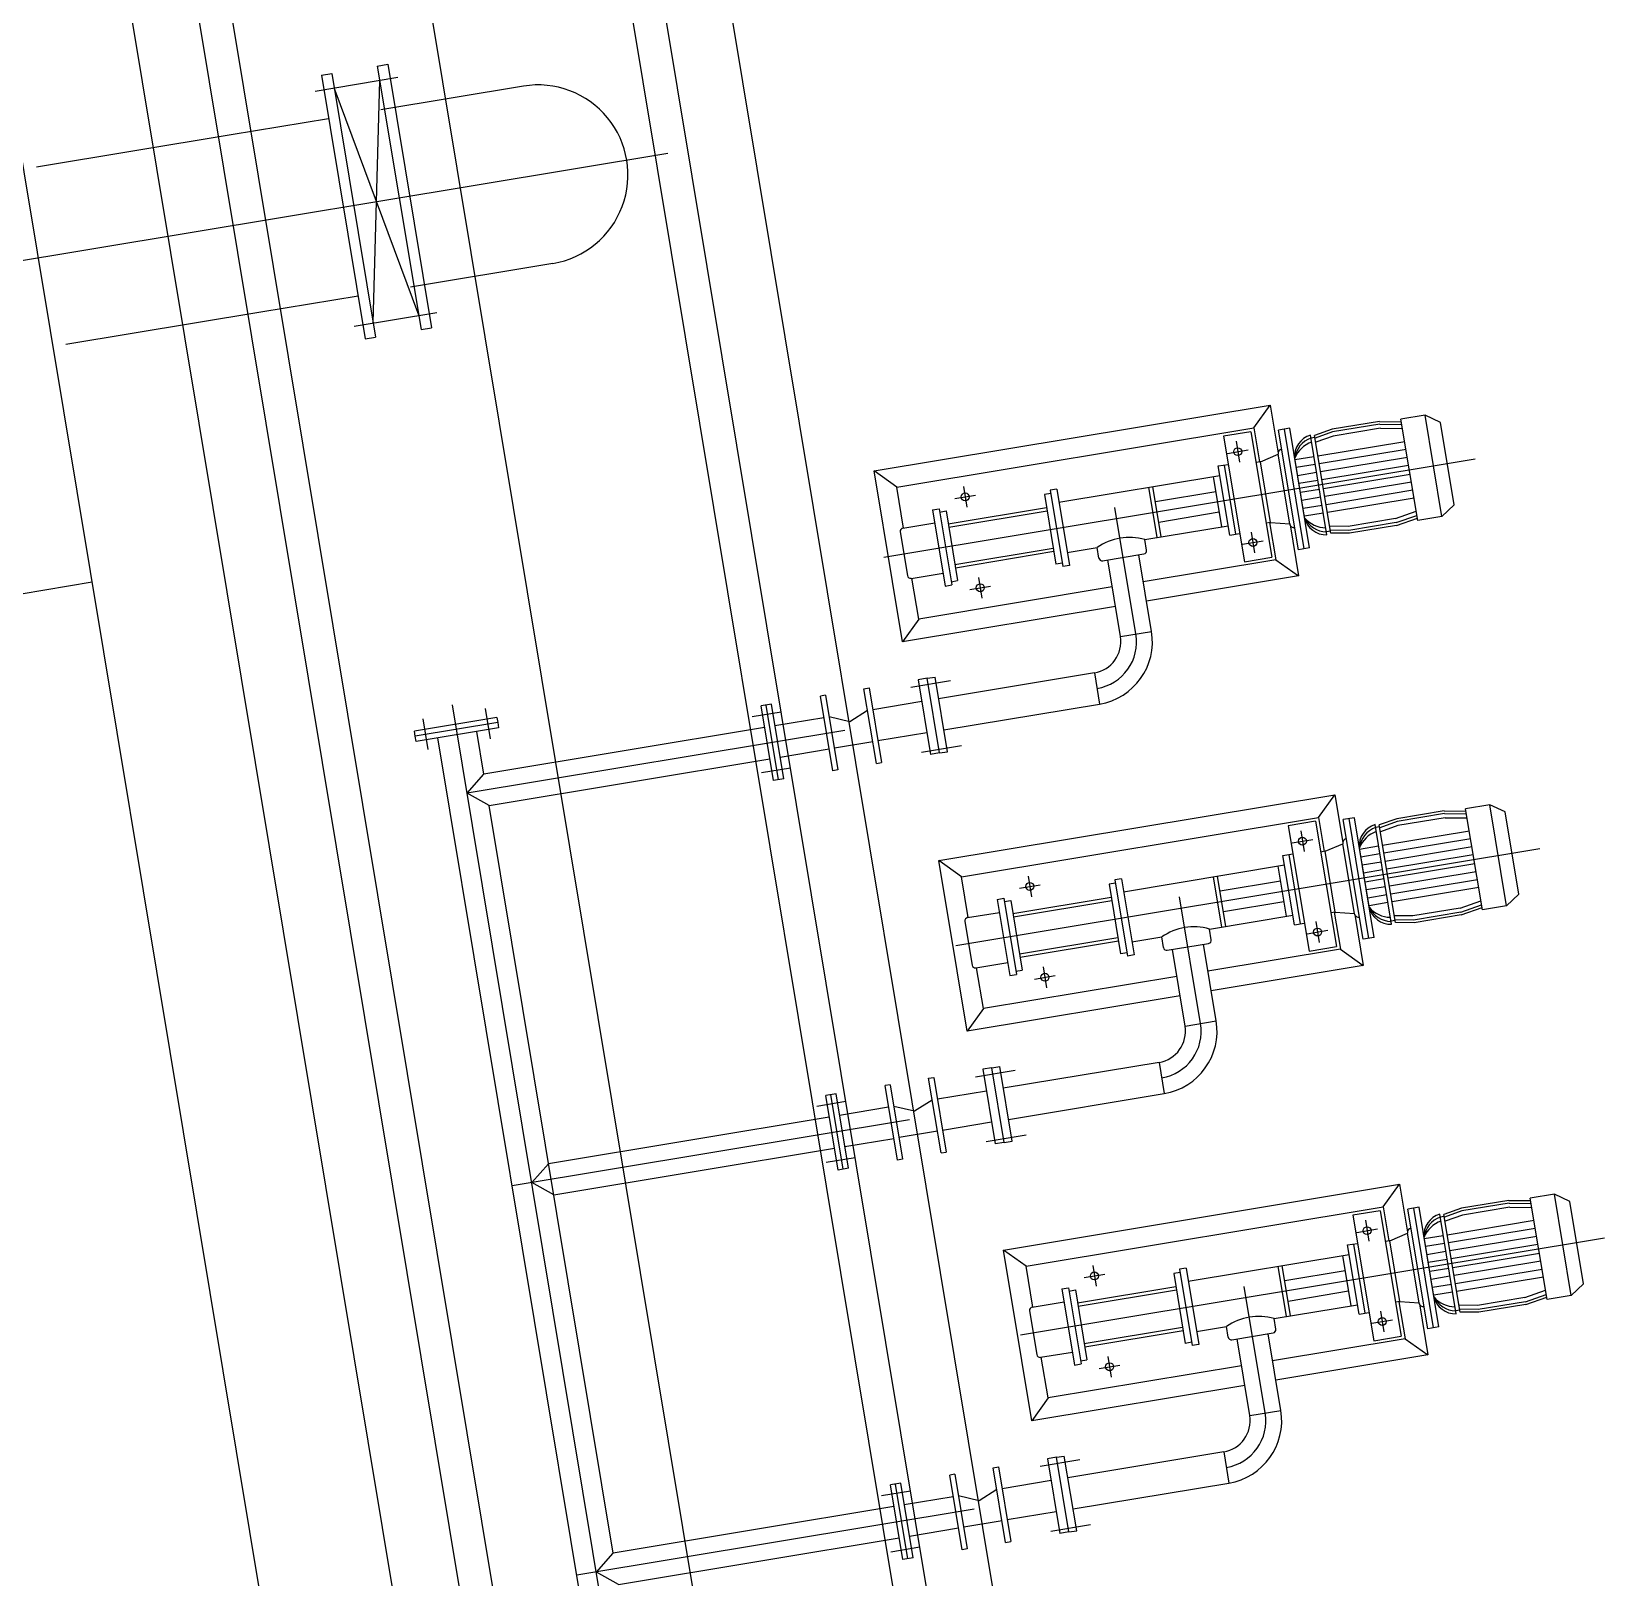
# Model space of a CAD drawing. Header units: millimetres. Extents: x -16232 to 52632, y -3739 to 20678.
# Drawn here: x 23036.85 to 23069.64, y 12068.61 to 12100.84 of the extents above; entities that cross this region are included whole.
import ezdxf

# ---------------------------------------------------------------- set-up
doc = ezdxf.new("R2010")
doc.units = ezdxf.units.MM
doc.header["$LTSCALE"] = 300
doc.header["$MEASUREMENT"] = 0
doc.layers.add('CINZA-8', color=8, linetype='Continuous')

msp = doc.modelspace()

# ---------------------------------------------------------------- linework, layer by layer
at = {"layer": 'CINZA-8'}
for p, q in [((23007.06, 12330.854), (23057.957, 12024.256)), ((23064.272, 12023.914), (23016.826, 12309.723)), ((23014.796, 12309.386), (23061.905, 12025.607)), ((23015.473, 12309.498), (23062.694, 12025.043)), ((23052.091, 12021.892), (23004.421, 12309.054)), ((23006.676, 12308.038), (23053.784, 12024.259)), ((23005.999, 12307.925), (23053.22, 12023.47)), ((23048.935, 12024.149), (23035.864, 12102.893)), ((23044.056, 12100.123), (23044.272, 12100.159)), ((23044.056, 12100.123), (23044.968, 12094.628)), ((23044.272, 12100.159), (23045.184, 12094.664)), ((23042.757, 12099.601), (23044.482, 12099.888)), ((23042.892, 12099.93), (23043.108, 12099.966)), ((23042.892, 12099.93), (23043.804, 12094.435)), ((23043.108, 12099.966), (23044.02, 12094.471)), ((23043.971, 12094.769), (23044.105, 12099.825)), ((23044.918, 12094.926), (23043.158, 12099.668)), ((23047.101, 12099.704), (23044.131, 12099.211)), ((23041.011, 12098.693), (23043.041, 12099.03)), ((23036.951, 12098.019), (23041.011, 12098.693)), ((23020.046, 12093.314), (23050.115, 12098.306)), ((23047.714, 12096.009), (23044.745, 12095.516)), ((23041.624, 12094.998), (23043.654, 12095.335)), ((23037.564, 12094.324), (23041.624, 12094.998)), ((23043.571, 12094.702), (23045.295, 12094.988)), ((23044.968, 12094.628), (23045.184, 12094.664)), ((23043.804, 12094.435), (23044.02, 12094.471)), ((23062.33, 12092.578), (23062.668, 12093.051)), ((23063.077, 12092.574), (23062.846, 12092.535)), ((23063.379, 12090.058), (23062.965, 12092.555)), ((23063.491, 12090.076), (23063.077, 12092.574)), ((23064.946, 12092.714), (23063.962, 12092.551)), ((23064.955, 12092.658), (23063.971, 12092.494)), ((23064.969, 12092.573), (23063.985, 12092.41)), ((23064.946, 12092.714), (23065.405, 12092.709)), ((23064.955, 12092.658), (23065.414, 12092.653)), ((23064.969, 12092.573), (23065.428, 12092.568)), ((23065.898, 12092.843), (23065.396, 12092.76)), ((23065.747, 12090.649), (23065.396, 12092.76)), ((23066.248, 12090.733), (23065.898, 12092.843)), ((23066.218, 12092.693), (23065.898, 12092.843)), ((23066.503, 12090.978), (23066.218, 12092.693)), ((23062.267, 12092.499), (23061.697, 12092.404)), ((23061.697, 12092.404), (23062.131, 12089.79)), ((23061.959, 12092.301), (23062.03, 12091.868)), ((23062.267, 12092.499), (23062.701, 12089.885)), ((23063.26, 12090.038), (23062.846, 12092.535)), ((23063.851, 12090.353), (23063.507, 12092.428)), ((23063.601, 12092.382), (23063.517, 12092.368)), ((23063.962, 12092.551), (23063.595, 12092.421)), ((23063.932, 12090.388), (23063.595, 12092.421)), ((23063.971, 12092.494), (23063.604, 12092.365)), ((23063.985, 12092.41), (23063.618, 12092.28)), ((23065.474, 12092.292), (23063.666, 12091.992)), ((23054.614, 12089.886), (23066.944, 12091.932)), ((23061.778, 12092.048), (23062.211, 12092.12)), ((23062.465, 12091.873), (23062.835, 12092.029)), ((23063.076, 12090.578), (23062.835, 12092.029)), ((23062.912, 12092.137), (23062.912, 12092.137)), ((23063.378, 12090.76), (23063.181, 12091.946)), ((23063.581, 12091.978), (23063.186, 12091.913)), ((23065.501, 12092.131), (23063.693, 12091.831)), ((23065.529, 12091.962), (23063.721, 12091.662)), ((23054.886, 12091.342), (23054.413, 12091.681)), ((23058.266, 12091.03), (23061.621, 12091.587)), ((23061.588, 12091.785), (23061.794, 12091.819)), ((23061.828, 12090.341), (23061.588, 12091.785)), ((23061.708, 12091.805), (23061.948, 12090.361)), ((23062.465, 12091.873), (23062.373, 12091.858)), ((23062.676, 12090.607), (23062.465, 12091.873)), ((23063.608, 12091.817), (23063.213, 12091.752)), ((23063.636, 12091.648), (23063.241, 12091.582)), ((23065.556, 12091.798), (23063.748, 12091.498)), ((23065.587, 12091.611), (23063.779, 12091.311)), ((23056.274, 12091.357), (23056.346, 12090.924)), ((23058.221, 12091.3), (23058.086, 12091.278)), ((23058.086, 12091.278), (23058.35, 12089.69)), ((23058.221, 12091.3), (23058.485, 12089.712)), ((23060.313, 12090.294), (23060.139, 12091.341)), ((23060.399, 12090.308), (23060.225, 12091.355)), ((23060.276, 12091.046), (23061.535, 12091.255)), ((23061.484, 12091.564), (23061.658, 12090.517)), ((23063.663, 12091.484), (23063.268, 12091.419)), ((23063.695, 12091.297), (23063.3, 12091.231)), ((23065.614, 12091.447), (23063.806, 12091.147)), ((23065.643, 12091.278), (23063.834, 12090.978)), ((23055.958, 12090.577), (23058.007, 12090.917)), ((23056.094, 12091.105), (23056.527, 12091.177)), ((23058.097, 12091.21), (23057.962, 12091.188)), ((23057.962, 12091.188), (23058.203, 12089.735)), ((23059.871, 12088.283), (23059.434, 12090.921)), ((23063.722, 12091.133), (23063.327, 12091.067)), ((23063.75, 12090.964), (23063.355, 12090.898)), ((23065.669, 12091.117), (23063.861, 12090.817)), ((23066.503, 12090.978), (23066.248, 12090.733)), ((23055.014, 12090.49), (23055.676, 12090.6)), ((23055.631, 12090.87), (23055.766, 12090.893)), ((23055.631, 12090.87), (23055.894, 12089.282)), ((23055.766, 12090.893), (23056.03, 12089.305)), ((23055.777, 12090.825), (23055.913, 12090.848)), ((23055.913, 12090.848), (23056.154, 12089.395)), ((23055.969, 12090.509), (23058.018, 12090.849)), ((23060.348, 12090.617), (23061.606, 12090.826)), ((23062.676, 12090.607), (23062.583, 12090.591)), ((23062.676, 12090.607), (23063.076, 12090.578)), ((23063.777, 12090.802), (23063.382, 12090.737)), ((23065.282, 12090.688), (23064.298, 12090.525)), ((23065.296, 12090.604), (23064.312, 12090.44)), ((23065.282, 12090.688), (23065.715, 12090.841)), ((23065.296, 12090.604), (23065.729, 12090.756)), ((23065.306, 12090.547), (23065.738, 12090.7)), ((23066.248, 12090.733), (23065.747, 12090.649)), ((23054.957, 12090.411), (23055.109, 12089.499)), ((23060.056, 12090.251), (23061.795, 12090.54)), ((23061.828, 12090.341), (23062.033, 12090.375)), ((23062.273, 12090.406), (23062.345, 12089.973)), ((23063.183, 12090.501), (23063.183, 12090.501)), ((23063.926, 12090.427), (23063.841, 12090.413)), ((23064.298, 12090.525), (23063.909, 12090.529)), ((23064.312, 12090.44), (23063.923, 12090.444)), ((23064.322, 12090.384), (23063.932, 12090.388)), ((23065.306, 12090.547), (23064.322, 12090.384)), ((23056.098, 12089.733), (23058.147, 12090.073)), ((23056.109, 12089.665), (23058.158, 12090.006)), ((23058.44, 12089.983), (23059.061, 12090.086)), ((23059.098, 12089.865), (23059.061, 12090.086)), ((23059.177, 12089.809), (23060.036, 12089.951)), ((23060.196, 12088.337), (23059.931, 12089.934)), ((23060.092, 12090.03), (23060.056, 12090.251)), ((23062.092, 12090.154), (23062.526, 12090.225)), ((23063.491, 12090.076), (23063.26, 12090.038)), ((23058.338, 12089.757), (23058.203, 12089.735)), ((23058.485, 12089.712), (23058.35, 12089.69)), ((23059.547, 12088.229), (23059.282, 12089.826)), ((23062.131, 12089.79), (23062.701, 12089.885)), ((23062.786, 12089.831), (23063.259, 12089.492)), ((23038.11, 12089.36), (23024.577, 12087.113)), ((23055.188, 12089.443), (23055.849, 12089.553)), ((23055.894, 12089.282), (23056.03, 12089.305)), ((23056.019, 12089.372), (23056.154, 12089.395)), ((23056.408, 12089.21), (23056.841, 12089.282)), ((23056.589, 12089.462), (23056.661, 12089.029)), ((23055.342, 12088.595), (23055.004, 12088.122)), ((23059.547, 12088.229), (23060.196, 12088.337)), ((23055.177, 12087.172), (23056.007, 12087.31)), ((23055.519, 12087.359), (23055.33, 12087.327)), ((23055.33, 12087.327), (23055.588, 12085.771)), ((23055.519, 12087.359), (23055.682, 12087.386)), ((23055.778, 12085.802), (23055.519, 12087.359)), ((23055.94, 12085.829), (23055.682, 12087.386)), ((23059.005, 12087.472), (23055.757, 12086.932)), ((23059.005, 12087.472), (23059.113, 12086.822)), ((23053.4, 12087.007), (23053.292, 12086.989)), ((23053.551, 12085.433), (23053.292, 12086.989)), ((23053.4, 12087.007), (23053.659, 12085.451)), ((23054.201, 12087.14), (23054.309, 12087.158)), ((23054.459, 12085.584), (23054.201, 12087.14)), ((23054.309, 12087.158), (23054.567, 12085.602)), ((23052.967, 12042.562), (23045.622, 12086.806)), ((23046.302, 12086.731), (23046.408, 12086.094)), ((23052.476, 12086.655), (23051.87, 12086.554)), ((23052.271, 12086.82), (23052.055, 12086.784)), ((23052.313, 12085.227), (23052.055, 12086.784)), ((23052.421, 12085.245), (23052.163, 12086.802)), ((23052.529, 12085.263), (23052.271, 12086.82)), ((23054.276, 12086.687), (23053.904, 12086.452)), ((23055.405, 12086.874), (23054.384, 12086.705)), ((23055.865, 12086.283), (23059.113, 12086.822)), ((23046.548, 12086.544), (23044.83, 12086.259)), ((23046.566, 12086.436), (23044.848, 12086.151)), ((23046.584, 12086.328), (23044.866, 12086.042)), ((23045.003, 12086.515), (23045.109, 12085.878)), ((23052.13, 12086.33), (23046.279, 12085.359)), ((23046.548, 12086.544), (23046.566, 12086.436)), ((23046.566, 12086.436), (23046.584, 12086.328)), ((23053.367, 12086.536), (23052.346, 12086.366)), ((23053.904, 12086.452), (23053.476, 12086.554)), ((23044.848, 12086.151), (23044.83, 12086.259)), ((23044.866, 12086.042), (23044.848, 12086.151)), ((23052.463, 12043.08), (23045.319, 12086.118)), ((23053.804, 12086.274), (23045.927, 12084.967)), ((23046.279, 12085.359), (23046.131, 12086.252)), ((23054.384, 12086.037), (23053.584, 12085.904)), ((23055.513, 12086.224), (23054.492, 12086.055)), ((23046.387, 12084.709), (23052.238, 12085.681)), ((23052.454, 12085.717), (23053.475, 12085.886)), ((23055.401, 12085.821), (23056.231, 12085.959)), ((23055.778, 12085.802), (23055.588, 12085.771)), ((23055.778, 12085.802), (23055.94, 12085.829)), ((23045.927, 12084.967), (23046.279, 12085.359)), ((23052.67, 12085.485), (23052.064, 12085.385)), ((23053.659, 12085.451), (23053.551, 12085.433)), ((23054.459, 12085.584), (23054.567, 12085.602)), ((23052.529, 12085.263), (23052.313, 12085.227)), ((23046.387, 12084.709), (23045.927, 12084.967)), ((23048.975, 12069.119), (23046.387, 12084.709)), ((23048.975, 12069.119), (23046.387, 12084.709)), ((23063.678, 12084.458), (23064.016, 12084.931)), ((23067.246, 12084.723), (23066.744, 12084.64)), ((23067.596, 12082.612), (23067.246, 12084.723)), ((23067.566, 12084.573), (23067.246, 12084.723)), ((23063.615, 12084.379), (23063.045, 12084.284)), ((23063.615, 12084.379), (23064.049, 12081.765)), ((23064.425, 12084.453), (23064.194, 12084.415)), ((23064.608, 12081.918), (23064.194, 12084.415)), ((23064.727, 12081.937), (23064.313, 12084.435)), ((23064.839, 12081.956), (23064.425, 12084.453)), ((23065.31, 12084.431), (23064.943, 12084.301)), ((23065.319, 12084.374), (23064.952, 12084.245)), ((23066.294, 12084.594), (23065.31, 12084.431)), ((23066.303, 12084.537), (23065.319, 12084.374)), ((23066.317, 12084.453), (23065.333, 12084.289)), ((23066.294, 12084.594), (23066.753, 12084.589)), ((23066.303, 12084.537), (23066.762, 12084.533)), ((23066.317, 12084.453), (23066.776, 12084.448)), ((23067.095, 12082.529), (23066.744, 12084.64)), ((23067.851, 12082.858), (23067.566, 12084.573)), ((23063.045, 12084.284), (23063.479, 12081.67)), ((23063.306, 12084.181), (23063.378, 12083.747)), ((23065.199, 12082.232), (23064.855, 12084.308)), ((23064.949, 12084.262), (23064.865, 12084.248)), ((23065.28, 12082.267), (23064.943, 12084.301)), ((23065.333, 12084.289), (23064.966, 12084.16)), ((23066.822, 12084.172), (23065.014, 12083.872)), ((23056.118, 12081.791), (23068.292, 12083.812)), ((23062.936, 12083.665), (23063.142, 12083.699)), ((23063.126, 12083.928), (23063.559, 12084)), ((23063.813, 12083.753), (23063.721, 12083.737)), ((23063.813, 12083.753), (23064.183, 12083.909)), ((23064.024, 12082.486), (23063.813, 12083.753)), ((23064.424, 12082.458), (23064.183, 12083.909)), ((23064.26, 12084.017), (23064.26, 12084.017)), ((23064.726, 12082.64), (23064.529, 12083.825)), ((23064.929, 12083.858), (23064.534, 12083.793)), ((23066.849, 12084.011), (23065.041, 12083.711)), ((23066.877, 12083.842), (23065.069, 12083.542)), ((23056.234, 12083.222), (23055.761, 12083.561)), ((23059.614, 12082.91), (23062.969, 12083.467)), ((23062.832, 12083.444), (23063.006, 12082.397)), ((23063.176, 12082.221), (23062.936, 12083.665)), ((23063.056, 12083.685), (23063.296, 12082.241)), ((23064.956, 12083.697), (23064.561, 12083.631)), ((23064.984, 12083.528), (23064.589, 12083.462)), ((23066.904, 12083.678), (23065.096, 12083.378)), ((23066.935, 12083.491), (23065.127, 12083.191)), ((23057.442, 12082.984), (23057.875, 12083.056)), ((23057.622, 12083.237), (23057.694, 12082.804)), ((23059.445, 12083.09), (23059.31, 12083.068)), ((23059.31, 12083.068), (23059.551, 12081.615)), ((23059.569, 12083.18), (23059.434, 12083.158)), ((23059.434, 12083.158), (23059.698, 12081.569)), ((23059.569, 12083.18), (23059.833, 12081.592)), ((23061.661, 12082.174), (23061.487, 12083.22)), ((23061.747, 12082.188), (23061.573, 12083.235)), ((23061.624, 12082.926), (23062.883, 12083.135)), ((23065.011, 12083.364), (23064.616, 12083.298)), ((23065.043, 12083.176), (23064.648, 12083.111)), ((23066.962, 12083.327), (23065.154, 12083.027)), ((23066.991, 12083.158), (23065.182, 12082.857)), ((23056.979, 12082.75), (23057.114, 12082.773)), ((23056.979, 12082.75), (23057.242, 12081.162)), ((23057.114, 12082.773), (23057.378, 12081.184)), ((23057.125, 12082.705), (23057.261, 12082.727)), ((23057.261, 12082.727), (23057.502, 12081.275)), ((23057.306, 12082.457), (23059.355, 12082.797)), ((23057.317, 12082.389), (23059.366, 12082.729)), ((23061.219, 12080.163), (23060.782, 12082.801)), ((23065.07, 12083.013), (23064.675, 12082.947)), ((23065.098, 12082.843), (23064.703, 12082.778)), ((23067.017, 12082.996), (23065.209, 12082.696)), ((23066.63, 12082.568), (23067.063, 12082.721)), ((23067.851, 12082.858), (23067.596, 12082.612)), ((23056.362, 12082.37), (23057.024, 12082.479)), ((23061.404, 12082.131), (23063.143, 12082.42)), ((23061.696, 12082.497), (23062.954, 12082.706)), ((23064.024, 12082.486), (23063.931, 12082.471)), ((23064.024, 12082.486), (23064.424, 12082.458)), ((23065.125, 12082.682), (23064.73, 12082.617)), ((23065.646, 12082.405), (23065.257, 12082.409)), ((23066.63, 12082.568), (23065.646, 12082.405)), ((23066.644, 12082.483), (23065.66, 12082.32)), ((23066.654, 12082.427), (23065.67, 12082.264)), ((23066.644, 12082.483), (23067.077, 12082.636)), ((23066.654, 12082.427), (23067.086, 12082.58)), ((23067.596, 12082.612), (23067.095, 12082.529)), ((23056.305, 12082.291), (23056.457, 12081.379)), ((23061.44, 12081.91), (23061.404, 12082.131)), ((23063.176, 12082.221), (23063.381, 12082.255)), ((23063.44, 12082.033), (23063.874, 12082.105)), ((23063.621, 12082.286), (23063.693, 12081.853)), ((23064.531, 12082.381), (23064.531, 12082.381)), ((23065.274, 12082.307), (23065.189, 12082.293)), ((23065.66, 12082.32), (23065.271, 12082.324)), ((23065.67, 12082.264), (23065.28, 12082.267)), ((23057.446, 12081.613), (23059.495, 12081.953)), ((23057.457, 12081.545), (23059.506, 12081.885)), ((23059.788, 12081.863), (23060.409, 12081.966)), ((23060.446, 12081.745), (23060.409, 12081.966)), ((23060.525, 12081.688), (23061.384, 12081.831)), ((23061.544, 12080.217), (23061.279, 12081.814)), ((23063.479, 12081.67), (23064.049, 12081.765)), ((23064.839, 12081.956), (23064.608, 12081.918)), ((23056.536, 12081.323), (23057.197, 12081.433)), ((23059.686, 12081.637), (23059.551, 12081.615)), ((23059.833, 12081.592), (23059.698, 12081.569)), ((23060.895, 12080.109), (23060.63, 12081.706)), ((23064.134, 12081.71), (23064.607, 12081.372)), ((23057.242, 12081.162), (23057.378, 12081.184)), ((23057.367, 12081.252), (23057.502, 12081.275)), ((23057.756, 12081.09), (23058.189, 12081.162)), ((23057.937, 12081.342), (23058.009, 12080.909)), ((23056.69, 12080.475), (23056.352, 12080.001)), ((23060.895, 12080.109), (23061.544, 12080.217)), ((23056.525, 12079.052), (23057.355, 12079.19)), ((23056.867, 12079.239), (23056.678, 12079.207)), ((23056.678, 12079.207), (23056.936, 12077.651)), ((23056.867, 12079.239), (23057.03, 12079.266)), ((23057.126, 12077.682), (23056.867, 12079.239)), ((23057.288, 12077.709), (23057.03, 12079.266)), ((23060.353, 12079.351), (23057.105, 12078.812)), ((23060.353, 12079.351), (23060.461, 12078.702)), ((23054.748, 12078.887), (23054.64, 12078.869)), ((23054.899, 12077.313), (23054.64, 12078.869)), ((23054.748, 12078.887), (23055.007, 12077.331)), ((23055.549, 12079.02), (23055.657, 12079.038)), ((23055.807, 12077.463), (23055.549, 12079.02)), ((23055.657, 12079.038), (23055.915, 12077.481)), ((23053.824, 12078.535), (23053.218, 12078.434)), ((23053.619, 12078.699), (23053.403, 12078.663)), ((23053.661, 12077.107), (23053.403, 12078.663)), ((23053.769, 12077.125), (23053.511, 12078.681)), ((23053.877, 12077.143), (23053.619, 12078.699)), ((23055.624, 12078.566), (23055.252, 12078.332)), ((23056.753, 12078.754), (23055.732, 12078.584)), ((23057.213, 12078.163), (23060.461, 12078.702)), ((23055.152, 12078.154), (23046.869, 12076.779)), ((23053.478, 12078.21), (23047.627, 12077.239)), ((23054.715, 12078.416), (23053.694, 12078.246)), ((23055.252, 12078.332), (23054.824, 12078.434)), ((23055.732, 12077.917), (23054.932, 12077.784)), ((23056.861, 12078.104), (23055.84, 12077.935)), ((23056.749, 12077.701), (23057.579, 12077.839)), ((23047.735, 12076.589), (23053.586, 12077.56)), ((23053.802, 12077.596), (23054.823, 12077.766)), ((23055.807, 12077.463), (23055.915, 12077.481)), ((23057.126, 12077.682), (23056.936, 12077.651)), ((23057.126, 12077.682), (23057.288, 12077.709)), ((23047.275, 12076.847), (23047.627, 12077.239)), ((23054.018, 12077.365), (23053.412, 12077.265)), ((23053.877, 12077.143), (23053.661, 12077.107)), ((23055.007, 12077.331), (23054.899, 12077.313)), ((23047.735, 12076.589), (23047.275, 12076.847)), ((23065.026, 12076.338), (23065.364, 12076.811)), ((23068.594, 12076.603), (23068.092, 12076.519)), ((23068.443, 12074.409), (23068.092, 12076.519)), ((23068.944, 12074.492), (23068.594, 12076.603)), ((23068.914, 12076.453), (23068.594, 12076.603)), ((23064.963, 12076.259), (23064.393, 12076.164)), ((23064.393, 12076.164), (23064.827, 12073.55)), ((23064.963, 12076.259), (23065.397, 12073.644)), ((23065.773, 12076.333), (23065.542, 12076.295)), ((23065.956, 12073.797), (23065.542, 12076.295)), ((23066.075, 12073.817), (23065.661, 12076.315)), ((23066.187, 12073.836), (23065.773, 12076.333)), ((23066.547, 12074.112), (23066.203, 12076.188)), ((23066.658, 12076.31), (23066.291, 12076.181)), ((23066.628, 12074.147), (23066.291, 12076.181)), ((23066.667, 12076.254), (23066.3, 12076.124)), ((23066.681, 12076.169), (23066.314, 12076.04)), ((23067.642, 12076.474), (23066.658, 12076.31)), ((23067.651, 12076.417), (23066.667, 12076.254)), ((23067.665, 12076.333), (23066.681, 12076.169)), ((23067.642, 12076.474), (23068.101, 12076.469)), ((23067.651, 12076.417), (23068.11, 12076.413)), ((23067.665, 12076.333), (23068.124, 12076.328)), ((23069.199, 12074.737), (23068.914, 12076.453)), ((23064.474, 12075.808), (23064.907, 12075.88)), ((23064.654, 12076.06), (23064.726, 12075.627)), ((23065.608, 12075.897), (23065.608, 12075.897)), ((23066.297, 12076.142), (23066.213, 12076.128)), ((23068.17, 12076.052), (23066.362, 12075.752)), ((23068.197, 12075.891), (23066.389, 12075.591)), ((23057.466, 12073.671), (23069.64, 12075.692)), ((23064.284, 12075.545), (23064.49, 12075.579)), ((23064.524, 12074.101), (23064.284, 12075.545)), ((23064.404, 12075.565), (23064.644, 12074.121)), ((23065.161, 12075.633), (23065.069, 12075.617)), ((23065.161, 12075.633), (23065.531, 12075.789)), ((23065.372, 12074.366), (23065.161, 12075.633)), ((23065.772, 12074.338), (23065.531, 12075.789)), ((23066.074, 12074.52), (23065.877, 12075.705)), ((23066.277, 12075.738), (23065.882, 12075.672)), ((23066.304, 12075.577), (23065.909, 12075.511)), ((23068.225, 12075.722), (23066.417, 12075.422)), ((23068.252, 12075.558), (23066.444, 12075.258)), ((23057.582, 12075.102), (23057.109, 12075.44)), ((23060.962, 12074.789), (23064.317, 12075.346)), ((23064.18, 12075.323), (23064.354, 12074.277)), ((23066.332, 12075.408), (23065.937, 12075.342)), ((23066.359, 12075.244), (23065.964, 12075.178)), ((23068.283, 12075.37), (23066.475, 12075.07)), ((23068.31, 12075.207), (23066.502, 12074.907)), ((23058.79, 12074.864), (23059.223, 12074.936)), ((23058.97, 12075.117), (23059.042, 12074.684)), ((23060.793, 12074.97), (23060.658, 12074.947)), ((23060.658, 12074.947), (23060.899, 12073.494)), ((23060.917, 12075.06), (23060.782, 12075.038)), ((23060.782, 12075.038), (23061.046, 12073.449)), ((23060.917, 12075.06), (23061.181, 12073.472)), ((23063.009, 12074.053), (23062.835, 12075.1)), ((23063.095, 12074.068), (23062.921, 12075.115)), ((23062.972, 12074.805), (23064.231, 12075.014)), ((23066.391, 12075.056), (23065.996, 12074.991)), ((23066.418, 12074.892), (23066.023, 12074.827)), ((23068.338, 12075.037), (23066.53, 12074.737)), ((23068.365, 12074.876), (23066.557, 12074.576)), ((23058.327, 12074.63), (23058.462, 12074.652)), ((23058.327, 12074.63), (23058.59, 12073.042)), ((23058.462, 12074.652), (23058.726, 12073.064)), ((23058.473, 12074.585), (23058.609, 12074.607)), ((23058.609, 12074.607), (23058.85, 12073.154)), ((23058.654, 12074.337), (23060.703, 12074.677)), ((23058.665, 12074.269), (23060.714, 12074.609)), ((23062.567, 12072.043), (23062.129, 12074.681)), ((23063.044, 12074.377), (23064.302, 12074.586)), ((23066.446, 12074.723), (23066.051, 12074.658)), ((23066.473, 12074.562), (23066.078, 12074.497)), ((23067.978, 12074.448), (23068.411, 12074.6)), ((23067.992, 12074.363), (23068.425, 12074.516)), ((23069.199, 12074.737), (23068.944, 12074.492)), ((23057.71, 12074.249), (23058.372, 12074.359)), ((23062.752, 12074.011), (23064.491, 12074.299)), ((23065.372, 12074.366), (23065.279, 12074.351)), ((23065.372, 12074.366), (23065.772, 12074.338)), ((23065.879, 12074.261), (23065.879, 12074.261)), ((23066.994, 12074.284), (23066.605, 12074.288)), ((23067.008, 12074.2), (23066.619, 12074.204)), ((23067.978, 12074.448), (23066.994, 12074.284)), ((23067.992, 12074.363), (23067.008, 12074.2)), ((23068.002, 12074.307), (23067.018, 12074.143)), ((23068.002, 12074.307), (23068.434, 12074.459)), ((23068.944, 12074.492), (23068.443, 12074.409)), ((23057.653, 12074.171), (23057.805, 12073.259)), ((23062.788, 12073.79), (23062.752, 12074.011)), ((23064.524, 12074.101), (23064.729, 12074.135)), ((23064.788, 12073.913), (23065.221, 12073.985)), ((23064.969, 12074.166), (23065.041, 12073.733)), ((23066.622, 12074.186), (23066.537, 12074.172)), ((23067.018, 12074.143), (23066.628, 12074.147)), ((23058.794, 12073.493), (23060.843, 12073.833)), ((23058.805, 12073.425), (23060.854, 12073.765)), ((23061.136, 12073.742), (23061.757, 12073.846)), ((23061.794, 12073.625), (23061.757, 12073.846)), ((23061.873, 12073.568), (23062.732, 12073.711)), ((23062.243, 12071.989), (23061.978, 12073.586)), ((23062.892, 12072.096), (23062.627, 12073.693)), ((23064.827, 12073.55), (23065.397, 12073.644)), ((23065.482, 12073.59), (23065.955, 12073.252)), ((23066.187, 12073.836), (23065.956, 12073.797)), ((23057.884, 12073.203), (23058.545, 12073.312)), ((23059.285, 12073.222), (23059.357, 12072.789)), ((23061.034, 12073.517), (23060.899, 12073.494)), ((23061.181, 12073.472), (23061.046, 12073.449)), ((23058.59, 12073.042), (23058.726, 12073.064)), ((23058.714, 12073.132), (23058.85, 12073.154)), ((23059.104, 12072.97), (23059.537, 12073.041)), ((23058.038, 12072.355), (23057.7, 12071.881)), ((23062.243, 12071.989), (23062.892, 12072.096)), ((23056.897, 12070.9), (23057.005, 12070.918)), ((23057.005, 12070.918), (23057.263, 12069.361)), ((23057.873, 12070.932), (23058.703, 12071.07)), ((23058.215, 12071.118), (23058.026, 12071.087)), ((23058.026, 12071.087), (23058.284, 12069.531)), ((23058.215, 12071.118), (23058.378, 12071.145)), ((23058.474, 12069.562), (23058.215, 12071.118)), ((23058.636, 12069.589), (23058.378, 12071.145)), ((23061.701, 12071.231), (23058.453, 12070.692)), ((23061.701, 12071.231), (23061.809, 12070.582)), ((23056.096, 12070.767), (23055.988, 12070.749)), ((23056.247, 12069.192), (23055.988, 12070.749)), ((23056.096, 12070.767), (23056.355, 12069.21)), ((23057.155, 12069.343), (23056.897, 12070.9)), ((23058.101, 12070.634), (23057.08, 12070.464)), ((23058.561, 12070.042), (23061.809, 12070.582)), ((23055.172, 12070.414), (23054.566, 12070.314)), ((23054.967, 12070.579), (23054.751, 12070.543)), ((23055.009, 12068.987), (23054.751, 12070.543)), ((23055.117, 12069.005), (23054.859, 12070.561)), ((23055.225, 12069.023), (23054.967, 12070.579)), ((23056.063, 12070.295), (23055.042, 12070.126)), ((23056.6, 12070.212), (23056.172, 12070.313)), ((23056.972, 12070.446), (23056.6, 12070.212)), ((23056.5, 12070.034), (23048.217, 12068.659)), ((23054.826, 12070.09), (23048.975, 12069.119)), ((23058.209, 12069.984), (23057.188, 12069.815)), ((23055.15, 12069.476), (23056.171, 12069.646)), ((23057.08, 12069.797), (23056.28, 12069.664)), ((23058.097, 12069.581), (23058.927, 12069.718)), ((23049.083, 12068.469), (23054.934, 12069.44)), ((23057.155, 12069.343), (23057.263, 12069.361)), ((23058.474, 12069.562), (23058.284, 12069.531)), ((23058.474, 12069.562), (23058.636, 12069.589)), ((23048.623, 12068.726), (23048.975, 12069.119)), ((23055.366, 12069.245), (23054.76, 12069.144)), ((23055.225, 12069.023), (23055.009, 12068.987)), ((23056.355, 12069.21), (23056.247, 12069.192)), ((23049.083, 12068.469), (23048.623, 12068.726))]:
    msp.add_line(p, q, dxfattribs=at)
for points in [[(23054.795, 12089.378), (23054.413, 12091.681), (23062.668, 12093.051), (23062.834, 12092.053)], [(23055.027, 12090.492), (23054.886, 12091.342), (23054.886, 12091.342), (23062.33, 12092.578), (23062.447, 12091.87)], [(23062.657, 12090.604), (23062.786, 12089.831), (23060.024, 12089.372)], [(23063.083, 12090.555), (23063.259, 12089.492), (23060.092, 12088.966)], [(23059.442, 12088.858), (23055.004, 12088.122), (23054.795, 12089.378)], [(23059.375, 12089.264), (23055.342, 12088.595), (23055.201, 12089.445)], [(23056.143, 12081.258), (23055.761, 12083.561), (23064.016, 12084.931), (23064.182, 12083.933)], [(23056.375, 12082.372), (23056.234, 12083.222), (23056.234, 12083.222), (23063.678, 12084.458), (23063.795, 12083.75)], [(23064.005, 12082.483), (23064.134, 12081.71), (23061.372, 12081.252)], [(23064.431, 12082.435), (23064.607, 12081.372), (23061.44, 12080.846)], [(23060.79, 12080.738), (23056.352, 12080.001), (23056.143, 12081.258)], [(23060.723, 12081.144), (23056.69, 12080.475), (23056.549, 12081.325)], [(23057.491, 12073.137), (23057.109, 12075.44), (23065.364, 12076.811), (23065.53, 12075.813)], [(23057.723, 12074.252), (23057.582, 12075.102), (23057.582, 12075.102), (23065.026, 12076.338), (23065.143, 12075.63)], [(23065.353, 12074.363), (23065.482, 12073.59), (23062.72, 12073.132)], [(23065.779, 12074.315), (23065.955, 12073.252), (23062.788, 12072.726)], [(23062.071, 12073.024), (23058.038, 12072.355), (23057.897, 12073.205)], [(23062.138, 12072.618), (23057.7, 12071.881), (23057.491, 12073.137)]]:
    msp.add_lwpolyline(points, dxfattribs=at)
for centre in [(23061.994, 12092.084), (23056.31, 12091.141), (23062.309, 12090.19), (23056.625, 12089.246), (23063.342, 12083.964), (23057.658, 12083.02), (23063.657, 12082.069), (23057.973, 12081.126), (23064.69, 12075.844), (23059.006, 12074.9), (23065.005, 12073.949), (23059.321, 12073.006)]:
    msp.add_circle(centre, 0.0823, dxfattribs=at)
for centre, radius, start, end in [((23047.408, 12097.856), 1.873, 279.4252, 99.4254), ((23063.637, 12091.989), 0.458, 106.5232, 185.4239), ((23063.696, 12091.881), 0.519, 110.1799, 172.874), ((23063.73, 12091.726), 0.591, 109.6581, 158.2243), ((23062.927, 12092.045), 0.0936, 99.4254, 189.4254), ((23063.853, 12090.931), 0.519, 205.9768, 268.6709), ((23063.835, 12091.089), 0.591, 220.6265, 269.1927), ((23063.833, 12090.81), 0.458, 193.4269, 272.3276), ((23055.025, 12090.422), 0.0686, 99.4254, 189.4254), ((23059.731, 12089.13), 1.167, 73.8446, 125.0062), ((23063.168, 12090.593), 0.0936, 189.4254, 279.4254), ((23060.025, 12090.019), 0.0686, 279.4254, 9.4254), ((23059.166, 12089.876), 0.0686, 189.4254, 279.4254), ((23055.176, 12089.511), 0.0686, 189.4254, 279.4254), ((23058.897, 12088.121), 1.317, 279.4254, 9.4254), ((23058.897, 12088.121), 0.659, 279.4254, 9.4254), ((23058.897, 12088.121), 0.988, 279.4254, 9.4254), ((23064.985, 12083.869), 0.458, 106.5232, 185.4239), ((23065.044, 12083.761), 0.519, 110.1799, 172.874), ((23065.078, 12083.606), 0.591, 109.6581, 158.2243), ((23064.275, 12083.924), 0.0936, 99.4254, 189.4254), ((23064.516, 12082.473), 0.0936, 189.4254, 279.4254), ((23065.201, 12082.811), 0.519, 205.9768, 268.6709), ((23065.183, 12082.969), 0.591, 220.6265, 269.1927), ((23065.181, 12082.69), 0.458, 193.4269, 272.3276), ((23056.373, 12082.302), 0.0686, 99.4254, 189.4254), ((23061.079, 12081.01), 1.167, 73.8446, 125.0062), ((23060.514, 12081.756), 0.0686, 189.4254, 279.4254), ((23061.373, 12081.899), 0.0686, 279.4254, 9.4254), ((23056.524, 12081.39), 0.0686, 189.4254, 279.4254), ((23060.245, 12080.001), 0.659, 279.4254, 9.4254), ((23060.245, 12080.001), 0.988, 279.4254, 9.4254), ((23060.245, 12080.001), 1.317, 279.4254, 9.4254), ((23066.333, 12075.748), 0.458, 106.5232, 185.4239), ((23065.623, 12075.804), 0.0936, 99.4254, 189.4254), ((23066.392, 12075.641), 0.519, 110.1799, 172.874), ((23066.426, 12075.486), 0.591, 109.6581, 158.2243), ((23057.721, 12074.182), 0.0686, 99.4254, 189.4254), ((23065.864, 12074.353), 0.0936, 189.4254, 279.4254), ((23066.549, 12074.691), 0.519, 205.9768, 268.6709), ((23066.531, 12074.848), 0.591, 220.6265, 269.1927), ((23066.529, 12074.57), 0.458, 193.4269, 272.3276), ((23062.427, 12072.89), 1.167, 73.8446, 125.0062), ((23061.862, 12073.636), 0.0686, 189.4254, 279.4254), ((23062.721, 12073.778), 0.0686, 279.4254, 9.4254), ((23057.872, 12073.27), 0.0686, 189.4254, 279.4254), ((23061.593, 12071.881), 0.659, 279.4254, 9.4254), ((23061.593, 12071.881), 0.988, 279.4254, 9.4254), ((23061.593, 12071.881), 1.317, 279.4254, 9.4254)]:
    msp.add_arc(centre, radius, start, end, dxfattribs=at)

doc.saveas('drawing.dxf')
